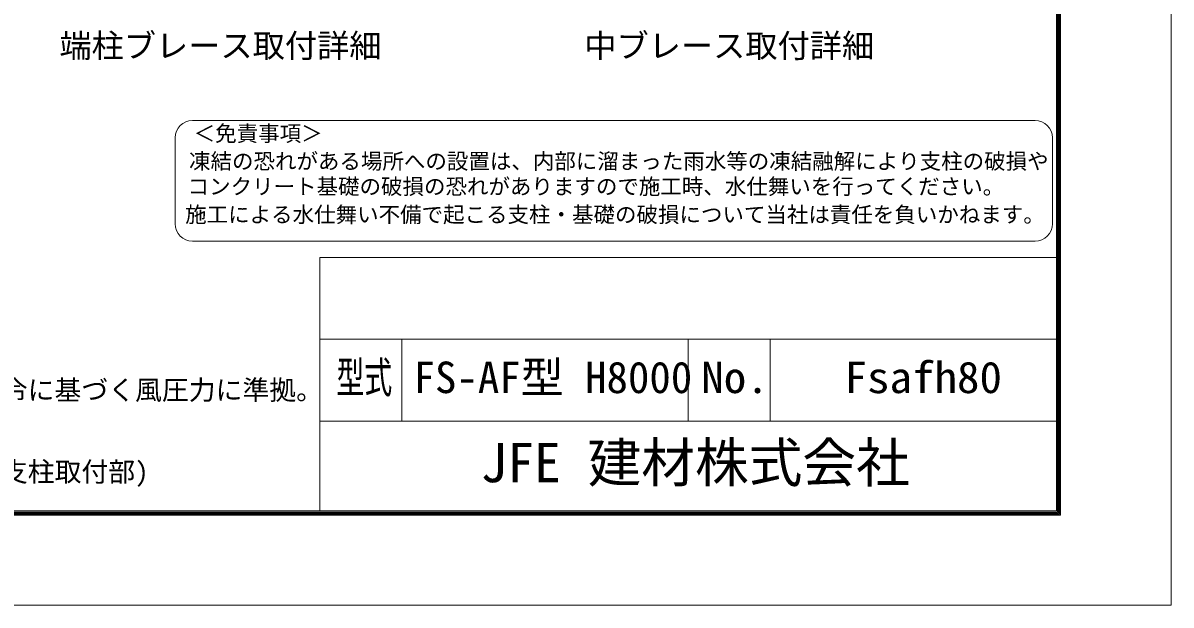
# Model space of a CAD drawing. Units: millimetres at full size; details may follow other scales. Extents: x -16800 to 16800, y -11880 to 11880.
# Drawn here: x 5578 to 16800, y -11880 to -6187 of the extents above; entities that cross this region are included whole.
import ezdxf
from ezdxf.enums import TextEntityAlignment as Align

# ---------------------------------------------------------------- set-up
doc = ezdxf.new("R2010")
doc.units = ezdxf.units.MM
doc.header["$LTSCALE"] = 40
doc.layers.add('0-B_D-TTL-TXT', color=7, linetype='Continuous', lineweight=13)
doc.layers.add('0-C_D-TTL', color=7, linetype='Continuous', lineweight=18)
doc.styles.add('ＭＳ ゴシック', font='')
doc.styles.get('ＭＳ ゴシック').set_extended_font_data('MS Gothic')

msp = doc.modelspace()

# ---------------------------------------------------------------- linework, layer by layer
at = {"layer": '0-B_D-TTL-TXT', "color": 2}
for p, q in [((15471.58, -7141.05), (7233.94, -7141.05)), ((7065.52, -7309.47), (7065.52, -8151.58)), ((15640, -8151.58), (15640, -7309.47)), ((7233.94, -8320), (15471.58, -8320))]:
    msp.add_line(p, q, dxfattribs=at)
for centre, start, end in [((7233.94, -7309.47), 90, 180), ((15471.58, -7309.47), 0, 90), ((7233.94, -8151.58), 180, 270), ((15471.58, -8151.58), 270, 0)]:
    msp.add_arc(centre, 168.42, start, end, dxfattribs=at)
at = {"layer": '0-C_D-TTL'}
for p, q in [((8480, -8480), (8480, -10960)), ((8480, -8480), (15680, -8480)), ((8480, -9280), (15680, -9280)), ((9280, -9280), (9280, -10080)), ((12080, -9280), (12080, -10080)), ((12880, -9280), (12880, -10080)), ((8480, -10080), (15680, -10080))]:
    msp.add_line(p, q, dxfattribs=at)
at = {"layer": '0-C_D-TTL', "color": 2}
msp.add_lwpolyline([(-16800, 11880), (16800, 11880), (16800, -11880), (-16800, -11880)], close=True, dxfattribs=at)
at = {"layer": '0-C_D-TTL'}
for points in [[(-15720, 11000), (15720, 11000), (15720, -11000), (-15720, -11000)], [(-15710, 10990), (15710, 10990), (15710, -10990), (-15710, -10990)], [(-15700, 10980), (15700, 10980), (15700, -10980), (-15700, -10980)], [(-15690, 10970), (15690, 10970), (15690, -10970), (-15690, -10970)], [(-15680, 10960), (15680, 10960), (15680, -10960), (-15680, -10960)]]:
    msp.add_lwpolyline(points, close=True, dxfattribs=at)

# ---------------------------------------------------------------- texts
at = {"layer": '0-B_D-TTL-TXT', "style": 'ＭＳ ゴシック'}
for s, height, p in [('端柱ブレース取付詳細', 230.8, (5933.84, -6593.83)), ('中ブレース取付詳細', 230.8, (11064.47, -6594.43)), ('＜免責事項＞ \u3000\u3000', 154, (7246.42, -7390.92)), ('凍結の恐れがある場所への設置は、内部に溜まった雨水等の凍結融解により支柱の破損や', 154, (7200.87, -7662.07)), ('コンクリート基礎の破損の恐れがありますので施工時、水仕舞いを行ってください。', 154, (7187.02, -7909.39)), ('施工による水仕舞い不備で起こる支柱・基礎の破損について当社は責任を負いかねます。 ', 154, (7163.47, -8183.89)), ('FS-AF型 H8000', 307.9, (9395.73, -9899.21)), ('（設計条件）風荷重：昭和57年改正 建築基準法・同施行令に基づく風圧力に準拠。', 192.4, (-1329.8, -9930.34)), ('JFE 建材株式会社', 384.8, (10049.52, -10794.02)), ('※本製品は胴縁に現場孔あけが必要な製品になります。(支柱取付部)', 192.4, (-1329.8, -10730.34))]:
    msp.add_text(s, height=height, dxfattribs=at).set_placement(p, align=Align.BOTTOM_LEFT)
for s, width, p in [('型式', 0.65, (8641.07, -9899.21)), ('No.', 1.05, (12208, -9899.21)), ('Fsafh80', 1.05, (13608, -9899.21))]:
    msp.add_text(s, height=307.9, dxfattribs=dict(at, width=width)).set_placement(p, align=Align.BOTTOM_LEFT)

doc.saveas('drawing.dxf')
